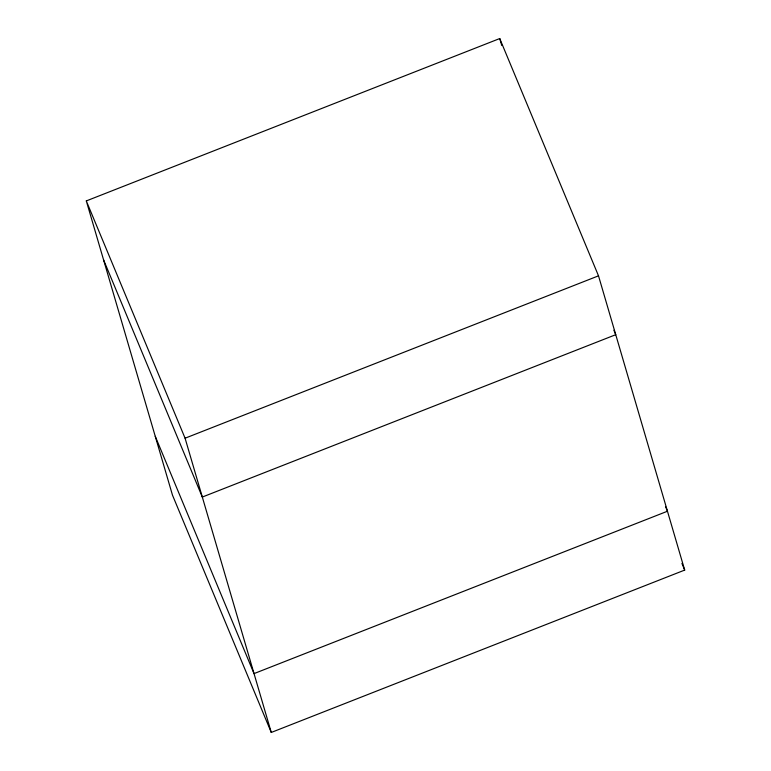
<?xml version="1.0" encoding="UTF-8"?>
<svg xmlns="http://www.w3.org/2000/svg" width="771" height="771" viewBox="0 0 771 771"><rect width="100%" height="100%" fill="white"/><g stroke="black" fill="none" stroke-linecap="round" stroke-linejoin="round"><path stroke-width="1.16" d="M86.304 200.913L499.733 38.55L598.508 275.835L684.696 570.087L271.267 732.45L172.492 495.165L86.304 200.913L185.079 438.207L271.267 732.45M185.079 438.207L598.508 275.835M613.899 330.248L615.75 334.691L202.31 497.054L103.536 259.769M665.614 506.798L667.464 511.231L254.025 673.603L155.25 436.309M681.93 563.428L684.696 570.087M499.733 38.55L501.767 45.47"/></g></svg>
